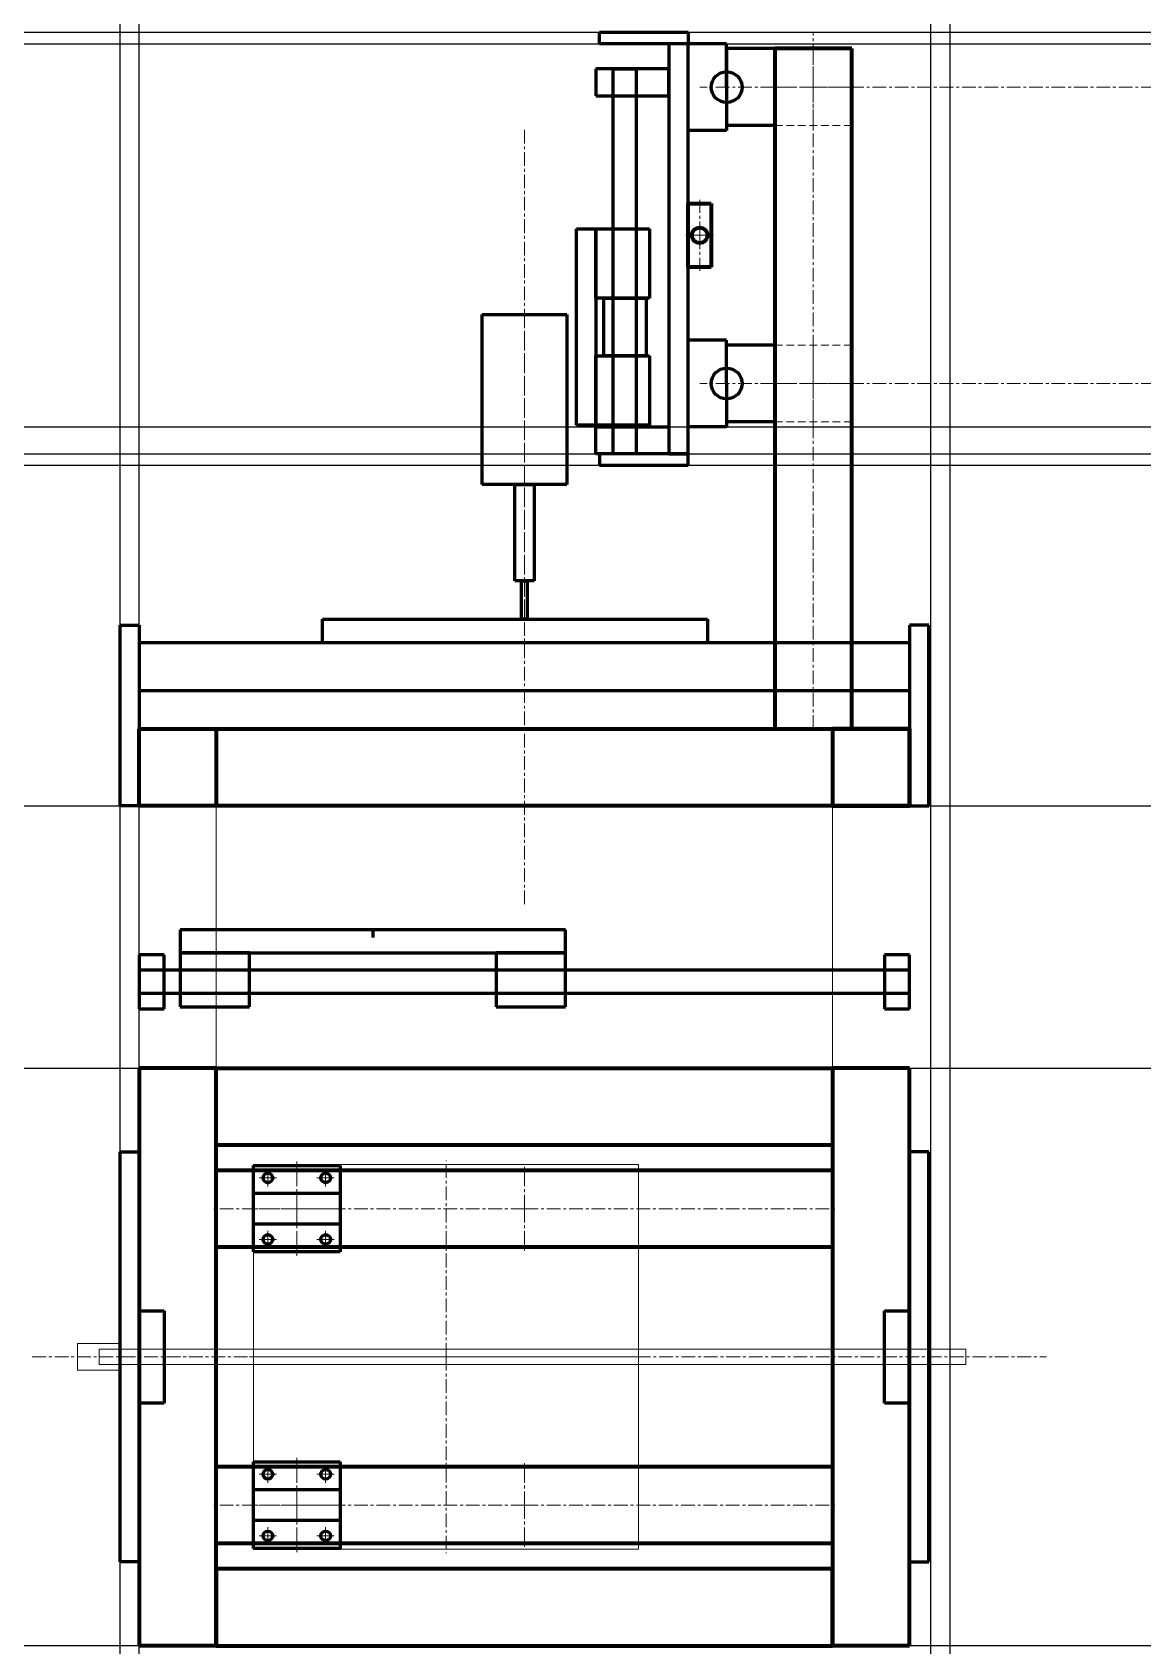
# Model space of a CAD drawing. Header units: millimetres. Extents: x -649 to 1098, y -26 to 1144.
# Drawn here: x -56 to 521, y 0 to 838 of the extents above; entities that cross this region are included whole.
import ezdxf

# ---------------------------------------------------------------- set-up
doc = ezdxf.new("R2010")
doc.units = ezdxf.units.MM
for name, pattern in [('K5LT_AUXILIARY', [0]), ('K5LT_AXLED', [11.625, 7.125, -1.5, 1.5, -1.5]), ('K5LT_BASIC', [0]), ('K5LT_DASHED', [6, 4, -2]), ('K5LT_REINFORCED', [0]), ('K5LT_THIN', [0]), ('K5LT_THIN_INCLUDED_TO_HATCHING', [0])]:
    doc.linetypes.add(name, pattern=pattern)

# ---------------------------------------------------------------- blocks, each defined once
blk = doc.blocks.new('U0')
at = {"color": 134, "linetype": 'K5LT_REINFORCED', "lineweight": 100, "true_color": 0x009696}
for p, q in [((40, 300), (0, 300)), ((0, 300), (0, 0)), ((40, 0), (40, 300)), ((0, 0), (40, 0))]:
    blk.add_line(p, q, dxfattribs=at)
blk = doc.blocks.new('U1')
at = {"color": 134, "linetype": 'K5LT_REINFORCED', "lineweight": 100, "true_color": 0x009696}
for p, q in [((400, 300), (360, 300)), ((360, 300), (360, 0)), ((400, 0), (400, 300)), ((360, 0), (400, 0))]:
    blk.add_line(p, q, dxfattribs=at)
blk = doc.blocks.new('U2')
at = {"color": 134, "linetype": 'K5LT_REINFORCED', "lineweight": 100, "true_color": 0x009696}
for p, q in [((360, 39.9), (40, 39.9)), ((40, 39.9), (40, -0.1)), ((360, -0.1), (360, 39.9)), ((40, -0.1), (360, -0.1))]:
    blk.add_line(p, q, dxfattribs=at)
blk = doc.blocks.new('U3')
at = {"color": 134, "linetype": 'K5LT_REINFORCED', "lineweight": 100, "true_color": 0x009696}
for p, q in [((0, 476.26), (40, 476.26)), ((0, 436.26), (0, 476.26)), ((40, 476.26), (40, 436.26)), ((40, 436.26), (0, 436.26))]:
    blk.add_line(p, q, dxfattribs=at)
blk = doc.blocks.new('U4')
at = {"color": 134, "linetype": 'K5LT_REINFORCED', "lineweight": 100, "true_color": 0x009696}
for p, q in [((400, 476.26), (360, 476.26)), ((360, 476.26), (360, 436.26)), ((400, 436.26), (400, 476.26)), ((360, 436.26), (400, 436.26))]:
    blk.add_line(p, q, dxfattribs=at)
blk = doc.blocks.new('U8')
at = {"color": 5, "linetype": 'K5LT_BASIC', "lineweight": 60, "true_color": 0x0000ff}
for p, q in [((-10, 256.5), (0, 256.5)), ((-10, 43.5), (-10, 256.5)), ((0, 256.5), (0, 43.5)), ((0, 43.5), (-10, 43.5))]:
    blk.add_line(p, q, dxfattribs=at)
blk = doc.blocks.new('U9')
at = {"color": 5, "linetype": 'K5LT_BASIC', "lineweight": 60, "true_color": 0x0000ff}
for p, q in [((410, 256.5), (400, 256.5)), ((400, 256.5), (400, 43.5)), ((410, 43.5), (410, 256.5)), ((400, 43.5), (410, 43.5))]:
    blk.add_line(p, q, dxfattribs=at)
blk = doc.blocks.new('U10')
at = {"color": 7, "linetype": 'K5LT_THIN_INCLUDED_TO_HATCHING', "lineweight": 18}
for p, q in [((429.19, 154), (-20.81, 154)), ((-20.81, 154), (-20.81, 146)), ((429.19, 146), (429.19, 154)), ((-20.81, 146), (429.19, 146))]:
    blk.add_line(p, q, dxfattribs=at)
blk = doc.blocks.new('U11')
at = {"color": 5, "linetype": 'K5LT_BASIC', "lineweight": 60, "true_color": 0x0000ff}
for p, q in [((0, 174), (13, 174)), ((0, 126), (0, 174)), ((13, 174), (13, 126)), ((13, 126), (0, 126))]:
    blk.add_line(p, q, dxfattribs=at)
blk = doc.blocks.new('U12')
at = {"color": 5, "linetype": 'K5LT_BASIC', "lineweight": 60, "true_color": 0x0000ff}
for p, q in [((387, 174), (400, 174)), ((387, 126), (387, 174)), ((400, 174), (400, 126)), ((400, 126), (387, 126))]:
    blk.add_line(p, q, dxfattribs=at)
blk = doc.blocks.new('U13')
at = {"color": 7, "linetype": 'K5LT_THIN', "lineweight": 18}
for p, q in [((-32, 157), (-10, 157)), ((-32, 143), (-32, 157)), ((-10, 157), (-10, 143)), ((-10, 143), (-32, 143))]:
    blk.add_line(p, q, dxfattribs=at)
blk = doc.blocks.new('U14')
at = {"color": 134, "linetype": 'K5LT_REINFORCED', "lineweight": 100, "true_color": 0x009696}
for p, q in [((40, 300), (360, 300)), ((40, 260), (40, 300)), ((360, 300), (360, 260)), ((360, 260), (40, 260))]:
    blk.add_line(p, q, dxfattribs=at)
blk = doc.blocks.new('U15')
at = {"color": 134, "linetype": 'K5LT_REINFORCED', "lineweight": 100, "true_color": 0x009696}
for p, q in [((0, 476.26), (400, 476.26)), ((0, 436.26), (0, 476.26)), ((400, 476.26), (400, 436.26)), ((400, 436.26), (0, 436.26))]:
    blk.add_line(p, q, dxfattribs=at)
blk = doc.blocks.new('U16')
at = {"color": 5, "linetype": 'K5LT_BASIC', "lineweight": 60, "true_color": 0x0000ff}
for p, q in [((-10, 436.26), (-10, 530.26)), ((-10, 530.26), (0, 530.26)), ((0, 530.26), (0, 436.26)), ((0, 436.26), (-10, 436.26))]:
    blk.add_line(p, q, dxfattribs=at)
blk = doc.blocks.new('U17')
at = {"color": 5, "linetype": 'K5LT_BASIC', "lineweight": 60, "true_color": 0x0000ff}
for p, q in [((410, 530.26), (400, 530.26)), ((400, 530.26), (400, 436.26)), ((410, 436.26), (410, 530.26)), ((400, 436.26), (410, 436.26))]:
    blk.add_line(p, q, dxfattribs=at)
blk = doc.blocks.new('U18')
at = {"color": 7, "linetype": 'K5LT_THIN', "lineweight": 18}
for p, q in [((59.27, 250), (259.27, 250)), ((59.27, 50), (59.27, 250)), ((259.27, 250), (259.27, 50)), ((259.27, 50), (59.27, 50))]:
    blk.add_line(p, q, dxfattribs=at)
blk = doc.blocks.new('U19')
at = {"color": 5, "linetype": 'K5LT_BASIC', "lineweight": 60, "true_color": 0x0000ff}
for p, q in [((13, 358.92), (0, 358.92)), ((0, 358.92), (0, 330.92)), ((13, 330.92), (13, 358.92)), ((0, 330.92), (13, 330.92))]:
    blk.add_line(p, q, dxfattribs=at)
blk = doc.blocks.new('U20')
at = {"color": 5, "linetype": 'K5LT_BASIC', "lineweight": 60, "true_color": 0x0000ff}
for p, q in [((400, 350.92), (0, 350.92)), ((0, 350.92), (0, 338.92)), ((400, 338.92), (400, 350.92)), ((0, 338.92), (400, 338.92))]:
    blk.add_line(p, q, dxfattribs=at)
blk = doc.blocks.new('U21')
at = {"color": 5, "linetype": 'K5LT_BASIC', "lineweight": 60, "true_color": 0x0000ff}
for p, q in [((400, 358.92), (387, 358.92)), ((387, 358.92), (387, 330.92)), ((400, 330.92), (400, 358.92)), ((387, 330.92), (400, 330.92))]:
    blk.add_line(p, q, dxfattribs=at)
blk = doc.blocks.new('U33')
at = {"color": 134, "linetype": 'K5LT_REINFORCED', "lineweight": 100, "true_color": 0x009696}
for p, q in [((370, 829.76), (330, 829.76)), ((330, 829.76), (330, 476.26)), ((370, 476.26), (370, 829.76)), ((330, 476.26), (370, 476.26))]:
    blk.add_line(p, q, dxfattribs=at)
blk = doc.blocks.new('U34')
at = {"color": 7, "linetype": 'K5LT_DASHED', "lineweight": 18}
for p, q in [((370, 829.76), (330, 829.76)), ((330, 829.76), (330, 789.76)), ((370, 789.76), (370, 829.76)), ((330, 789.76), (370, 789.76))]:
    blk.add_line(p, q, dxfattribs=at)
blk = doc.blocks.new('U35')
at = {"color": 7, "linetype": 'K5LT_DASHED', "lineweight": 18}
for p, q in [((370, 675.76), (330, 675.76)), ((330, 675.76), (330, 635.76)), ((370, 635.76), (370, 675.76)), ((330, 635.76), (370, 635.76))]:
    blk.add_line(p, q, dxfattribs=at)
blk = doc.blocks.new('U36')
at = {"color": 5, "linetype": 'K5LT_BASIC', "lineweight": 60, "true_color": 0x0000ff}
for p, q in [((285, 832.26), (275, 832.26)), ((275, 832.26), (275, 619.26)), ((285, 619.26), (285, 832.26)), ((275, 619.26), (285, 619.26))]:
    blk.add_line(p, q, dxfattribs=at)
blk = doc.blocks.new('U37')
at = {"color": 5, "linetype": 'K5LT_BASIC', "lineweight": 60, "true_color": 0x0000ff}
for p, q in [((275, 819.26), (237, 819.26)), ((237, 819.26), (237, 805.26)), ((275, 805.26), (275, 819.26)), ((237, 805.26), (275, 805.26))]:
    blk.add_line(p, q, dxfattribs=at)
blk = doc.blocks.new('U38')
at = {"color": 5, "linetype": 'K5LT_BASIC', "lineweight": 60, "true_color": 0x0000ff}
for p, q in [((237, 619.26), (237, 633.26)), ((237, 633.26), (275, 633.26)), ((275, 633.26), (275, 619.26)), ((275, 619.26), (237, 619.26))]:
    blk.add_line(p, q, dxfattribs=at)
blk = doc.blocks.new('U39')
at = {"color": 5, "linetype": 'K5LT_BASIC', "lineweight": 60, "true_color": 0x0000ff}
for p, q in [((246, 819.26), (258, 819.26)), ((246, 619.26), (246, 819.26)), ((258, 819.26), (258, 619.26)), ((258, 619.26), (246, 619.26))]:
    blk.add_line(p, q, dxfattribs=at)
blk = doc.blocks.new('U40')
at = {"color": 5, "linetype": 'K5LT_BASIC', "lineweight": 60, "true_color": 0x0000ff}
for p, q in [((285, 619.26), (239, 619.26)), ((239, 619.26), (239, 613.26)), ((239, 613.26), (285, 613.26)), ((285, 613.26), (285, 619.26))]:
    blk.add_line(p, q, dxfattribs=at)
blk = doc.blocks.new('U41')
at = {"color": 5, "linetype": 'K5LT_BASIC', "lineweight": 60, "true_color": 0x0000ff}
for p, q in [((239, 832.26), (239, 838.26)), ((239, 838.26), (285, 838.26)), ((285, 832.26), (239, 832.26)), ((285, 838.26), (285, 832.26))]:
    blk.add_line(p, q, dxfattribs=at)
blk = doc.blocks.new('U42')
at = {"color": 134, "linetype": 'K5LT_REINFORCED', "lineweight": 100, "true_color": 0x009696}
for p, q in [((285, 749.26), (297, 749.26)), ((285, 716.26), (285, 749.26)), ((297, 749.26), (297, 716.26)), ((297, 716.26), (285, 716.26))]:
    blk.add_line(p, q, dxfattribs=at)
blk = doc.blocks.new('U43')
at = {"color": 5, "linetype": 'K5LT_BASIC', "lineweight": 60, "true_color": 0x0000ff}
for p, q in [((227, 634.06), (227, 736.06)), ((227, 736.06), (237, 736.06)), ((237, 736.06), (237, 634.06)), ((237, 634.06), (227, 634.06))]:
    blk.add_line(p, q, dxfattribs=at)
blk = doc.blocks.new('U44')
at = {"color": 5, "linetype": 'K5LT_BASIC', "lineweight": 60, "true_color": 0x0000ff}
for p, q in [((241.15, 700.06), (263.15, 700.06)), ((241.15, 670.06), (241.15, 700.06)), ((263.15, 700.06), (263.15, 670.06)), ((263.15, 670.06), (241.15, 670.06))]:
    blk.add_line(p, q, dxfattribs=at)
blk = doc.blocks.new('U45')
at = {"color": 5, "linetype": 'K5LT_BASIC', "lineweight": 60, "true_color": 0x0000ff}
for p, q in [((237, 736.06), (265, 736.06)), ((237, 700.06), (237, 736.06)), ((265, 736.06), (265, 700.06)), ((265, 700.06), (237, 700.06))]:
    blk.add_line(p, q, dxfattribs=at)
blk = doc.blocks.new('U46')
at = {"color": 5, "linetype": 'K5LT_BASIC', "lineweight": 60, "true_color": 0x0000ff}
for p, q in [((237, 670.06), (265, 670.06)), ((237, 634.06), (237, 670.06)), ((265, 670.06), (265, 634.06)), ((265, 634.06), (237, 634.06))]:
    blk.add_line(p, q, dxfattribs=at)
blk = doc.blocks.new('U47')
at = {"color": 134, "linetype": 'K5LT_REINFORCED', "lineweight": 100, "true_color": 0x009696}
for p, q in [((40, 247), (360, 247)), ((40, 207), (40, 247)), ((360, 247), (360, 207)), ((360, 207), (40, 207))]:
    blk.add_line(p, q, dxfattribs=at)
blk = doc.blocks.new('U48')
at = {"color": 134, "linetype": 'K5LT_REINFORCED', "lineweight": 100, "true_color": 0x009696}
for p, q in [((40, 93), (360, 93)), ((40, 53), (40, 93)), ((360, 93), (360, 53)), ((360, 53), (40, 53))]:
    blk.add_line(p, q, dxfattribs=at)
blk = doc.blocks.new('U62')
at = {"color": 30, "linetype": 'K5LT_AXLED', "lineweight": 18, "true_color": 0xff8000}
for q in [(159.27, 252), (57.27, 150), (261.27, 150), (159.27, 48)]:
    blk.add_line((159.27, 150), q, dxfattribs=at)
blk = doc.blocks.new('U64')
at = {"color": 30, "linetype": 'K5LT_AXLED', "lineweight": 18, "true_color": 0xff8000}
for q in [(350, 831.76), (328, 809.76), (372, 809.76), (350, 787.76)]:
    blk.add_line((350, 809.76), q, dxfattribs=at)
blk = doc.blocks.new('U65')
at = {"color": 30, "linetype": 'K5LT_AXLED', "lineweight": 18, "true_color": 0xff8000}
for q in [(350, 677.76), (328, 655.76), (372, 655.76), (350, 633.76)]:
    blk.add_line((350, 655.76), q, dxfattribs=at)
blk = doc.blocks.new('U66')
at = {"color": 30, "linetype": 'K5LT_AXLED', "lineweight": 18, "true_color": 0xff8000}
for q in [(291, 751.26), (283, 732.76), (299, 732.76), (291, 714.26)]:
    blk.add_line((291, 732.76), q, dxfattribs=at)
blk = doc.blocks.new('U67')
at = {"color": 30, "linetype": 'K5LT_AXLED', "lineweight": 18, "true_color": 0xff8000}
for q in [(291, 738.76), (285, 732.76), (297, 732.76), (291, 726.76)]:
    blk.add_line((291, 732.76), q, dxfattribs=at)
blk = doc.blocks.new('U68')
at = {"color": 30, "linetype": 'K5LT_AXLED', "lineweight": 18, "true_color": 0xff8000}
for q in [(200, 249), (38, 227), (362, 227), (200, 205)]:
    blk.add_line((200, 227), q, dxfattribs=at)
blk = doc.blocks.new('U69')
at = {"color": 30, "linetype": 'K5LT_AXLED', "lineweight": 18, "true_color": 0xff8000}
for q in [(200, 95), (38, 73), (362, 73), (200, 51)]:
    blk.add_line((200, 73), q, dxfattribs=at)
blk = doc.blocks.new('U70')
at = {"color": 30, "linetype": 'K5LT_AXLED', "lineweight": 18, "true_color": 0xff8000}
for q in [(200, 95), (38, 73), (362, 73), (200, 51)]:
    blk.add_line((200, 73), q, dxfattribs=at)
blk = doc.blocks.new('U137')
at = {"color": 5, "linetype": 'K5LT_BASIC', "lineweight": 60, "true_color": 0x0000ff}
for p, q in [((221.31, 371.87), (21.31, 371.87)), ((21.31, 371.87), (21.31, 359.87)), ((221.31, 359.87), (221.31, 371.87)), ((21.31, 359.87), (221.31, 359.87))]:
    blk.add_line(p, q, dxfattribs=at)
blk = doc.blocks.new('U138')
at = {"color": 5, "linetype": 'K5LT_BASIC', "lineweight": 60, "true_color": 0x0000ff}
for p, q in [((57.31, 359.87), (21.31, 359.87)), ((21.31, 359.87), (21.31, 331.87)), ((57.31, 331.87), (57.31, 359.87)), ((21.31, 331.87), (57.31, 331.87))]:
    blk.add_line(p, q, dxfattribs=at)
blk = doc.blocks.new('U139')
at = {"color": 5, "linetype": 'K5LT_BASIC', "lineweight": 60, "true_color": 0x0000ff}
for p, q in [((221.31, 359.87), (185.31, 359.87)), ((185.31, 359.87), (185.31, 331.87)), ((221.31, 331.87), (221.31, 359.87)), ((185.31, 331.87), (221.31, 331.87))]:
    blk.add_line(p, q, dxfattribs=at)
blk = doc.blocks.new('U136')
at = {"color": 5, "linetype": 'K5LT_BASIC', "lineweight": 60, "true_color": 0x0000ff}
blk.add_line((121.31, 371.87), (121.31, 367.87), dxfattribs=at)
for name in ['U137', 'U138', 'U139']:
    blk.add_blockref(name, (0, 0))
blk = doc.blocks.new('U180')
at = {"color": 5, "linetype": 'K5LT_BASIC', "lineweight": 60, "true_color": 0x0000ff}
for p, q in [((178, 603.26), (178, 691.69)), ((178, 691.69), (222, 691.69)), ((222, 691.69), (222, 603.26)), ((222, 603.26), (178, 603.26))]:
    blk.add_line(p, q, dxfattribs=at)
blk = doc.blocks.new('U181')
at = {"color": 5, "linetype": 'K5LT_BASIC', "lineweight": 60, "true_color": 0x0000ff}
for p, q in [((195, 603.26), (205, 603.26)), ((195, 553.26), (195, 603.26)), ((205, 603.26), (205, 553.26)), ((205, 553.26), (195, 553.26))]:
    blk.add_line(p, q, dxfattribs=at)
blk = doc.blocks.new('U182')
at = {"color": 5, "linetype": 'K5LT_BASIC', "lineweight": 60, "true_color": 0x0000ff}
for p, q in [((198.5, 553.26), (201.5, 553.26)), ((198.5, 533.26), (198.5, 553.26)), ((201.5, 553.26), (201.5, 533.26)), ((201.5, 533.26), (198.5, 533.26))]:
    blk.add_line(p, q, dxfattribs=at)
blk = doc.blocks.new('U179')
for name in ['U180', 'U181', 'U182']:
    blk.add_blockref(name, (0, 0))
blk = doc.blocks.new('U184')
at = {"color": 5, "linetype": 'K5LT_BASIC', "lineweight": 60, "true_color": 0x0000ff}
for p, q in [((59.27, 249.5), (104.27, 249.5)), ((59.27, 204.5), (59.27, 249.5)), ((104.27, 249.5), (104.27, 204.5)), ((104.27, 204.5), (59.27, 204.5))]:
    blk.add_line(p, q, dxfattribs=at)
blk = doc.blocks.new('U185')
at = {"color": 5, "linetype": 'K5LT_BASIC', "lineweight": 60, "true_color": 0x0000ff}
for p, q in [((59.27, 235), (104.27, 235)), ((59.27, 219), (59.27, 235)), ((104.27, 235), (104.27, 219)), ((104.27, 219), (59.27, 219))]:
    blk.add_line(p, q, dxfattribs=at)
blk = doc.blocks.new('U186')
at = {"color": 30, "linetype": 'K5LT_AXLED', "lineweight": 18, "true_color": 0xff8000}
for q in [(81.77, 251.5), (57.27, 227), (106.27, 227), (81.77, 202.5)]:
    blk.add_line((81.77, 227), q, dxfattribs=at)
blk = doc.blocks.new('U187')
at = {"color": 30, "linetype": 'K5LT_AXLED', "lineweight": 18, "true_color": 0xff8000}
for q in [(66.77, 247.5), (62.27, 243), (71.27, 243), (66.77, 238.5)]:
    blk.add_line((66.77, 243), q, dxfattribs=at)
blk = doc.blocks.new('U188')
at = {"color": 30, "linetype": 'K5LT_AXLED', "lineweight": 18, "true_color": 0xff8000}
for q in [(62.27, 211), (66.77, 215.5), (71.27, 211), (66.77, 206.5)]:
    blk.add_line((66.77, 211), q, dxfattribs=at)
blk = doc.blocks.new('U189')
at = {"color": 30, "linetype": 'K5LT_AXLED', "lineweight": 18, "true_color": 0xff8000}
for q in [(92.27, 211), (96.77, 215.5), (101.27, 211), (96.77, 206.5)]:
    blk.add_line((96.77, 211), q, dxfattribs=at)
blk = doc.blocks.new('U190')
at = {"color": 30, "linetype": 'K5LT_AXLED', "lineweight": 18, "true_color": 0xff8000}
for q in [(96.77, 247.5), (92.27, 243), (101.27, 243), (96.77, 238.5)]:
    blk.add_line((96.77, 243), q, dxfattribs=at)
blk = doc.blocks.new('U183')
at = {"color": 5, "linetype": 'K5LT_BASIC', "lineweight": 60, "true_color": 0x0000ff}
for centre in [(66.77, 243), (96.77, 243), (66.77, 211), (96.77, 211)]:
    blk.add_circle(centre, 2.5, dxfattribs=at)
for name in ['U186', 'U184', 'U187', 'U190', 'U185', 'U188', 'U189']:
    blk.add_blockref(name, (0, 0))
blk = doc.blocks.new('U192')
at = {"color": 5, "linetype": 'K5LT_BASIC', "lineweight": 60, "true_color": 0x0000ff}
for p, q in [((59.27, 95.5), (104.27, 95.5)), ((59.27, 50.5), (59.27, 95.5)), ((104.27, 95.5), (104.27, 50.5)), ((104.27, 50.5), (59.27, 50.5))]:
    blk.add_line(p, q, dxfattribs=at)
blk = doc.blocks.new('U193')
at = {"color": 5, "linetype": 'K5LT_BASIC', "lineweight": 60, "true_color": 0x0000ff}
for p, q in [((59.27, 81), (104.27, 81)), ((59.27, 65), (59.27, 81)), ((104.27, 81), (104.27, 65)), ((104.27, 65), (59.27, 65))]:
    blk.add_line(p, q, dxfattribs=at)
blk = doc.blocks.new('U194')
at = {"color": 30, "linetype": 'K5LT_AXLED', "lineweight": 18, "true_color": 0xff8000}
for q in [(81.77, 97.5), (57.27, 73), (106.27, 73), (81.77, 48.5)]:
    blk.add_line((81.77, 73), q, dxfattribs=at)
blk = doc.blocks.new('U195')
at = {"color": 30, "linetype": 'K5LT_AXLED', "lineweight": 18, "true_color": 0xff8000}
for q in [(66.77, 93.5), (62.27, 89), (71.27, 89), (66.77, 84.5)]:
    blk.add_line((66.77, 89), q, dxfattribs=at)
blk = doc.blocks.new('U196')
at = {"color": 30, "linetype": 'K5LT_AXLED', "lineweight": 18, "true_color": 0xff8000}
for q in [(66.77, 61.5), (62.27, 57), (71.27, 57), (66.77, 52.5)]:
    blk.add_line((66.77, 57), q, dxfattribs=at)
blk = doc.blocks.new('U197')
at = {"color": 30, "linetype": 'K5LT_AXLED', "lineweight": 18, "true_color": 0xff8000}
for q in [(96.77, 61.5), (92.27, 57), (101.27, 57), (96.77, 52.5)]:
    blk.add_line((96.77, 57), q, dxfattribs=at)
blk = doc.blocks.new('U198')
at = {"color": 30, "linetype": 'K5LT_AXLED', "lineweight": 18, "true_color": 0xff8000}
for q in [(96.77, 93.5), (92.27, 89), (101.27, 89), (96.77, 84.5)]:
    blk.add_line((96.77, 89), q, dxfattribs=at)
blk = doc.blocks.new('U191')
at = {"color": 5, "linetype": 'K5LT_BASIC', "lineweight": 60, "true_color": 0x0000ff}
for centre in [(66.77, 89), (96.77, 89), (66.77, 57), (96.77, 57)]:
    blk.add_circle(centre, 2.5, dxfattribs=at)
for name in ['U194', 'U192', 'U195', 'U198', 'U193', 'U196', 'U197']:
    blk.add_blockref(name, (0, 0))

msp = doc.modelspace()

# ---------------------------------------------------------------- linework, layer by layer
at = {"color": 5, "linetype": 'K5LT_BASIC', "lineweight": 60, "true_color": 0x0000ff}
for p, q in [((305, 832.262), (285, 832.262)), ((305, 809.762), (305, 832.262)), ((305, 829.762), (305, 789.762)), ((330, 829.762), (305, 829.762)), ((330, 809.762), (330, 829.762)), ((305, 809.762), (305, 787.262)), ((330, 789.762), (305, 789.762)), ((305, 787.262), (285, 787.262)), ((305, 678.262), (285, 678.262)), ((305, 655.762), (305, 678.262)), ((330, 675.762), (305, 675.762)), ((330, 655.762), (330, 675.762)), ((305, 655.762), (305, 633.262)), ((330, 655.762), (330, 635.762)), ((305, 633.262), (285, 633.262)), ((330, 635.762), (305, 635.762)), ((95.083, 521.262), (95.083, 533.262)), ((95.083, 533.262), (295.083, 533.262)), ((295.083, 533.262), (295.083, 521.262)), ((0, 521.262), (400, 521.262)), ((0, 496.262), (400, 496.262))]:
    msp.add_line(p, q, dxfattribs=at)
at = {"color": 30, "linetype": 'K5LT_AXLED', "lineweight": 18, "true_color": 0xff8000}
for p, q in [((350, 476.262), (350, 838.262)), ((806.36, 809.762), (291.085, 809.762)), ((200, 787.579), (200, 384.262)), ((200, 691.69), (200, 533.262)), ((806.36, 655.762), (291.085, 655.762)), ((-55.561, 150), (471.069, 150))]:
    msp.add_line(p, q, dxfattribs=at)
at = {"color": 9, "linetype": 'K5LT_AUXILIARY', "lineweight": 18, "true_color": 0xdca5c1}
for p, q in [((40, 300), (40, 436.262)), ((360, 300), (360, 436.262))]:
    msp.add_line(p, q, dxfattribs=at)
at = {"color": 9, "true_color": 0xdca5c1}
for p, direction in [((-10, 446.262), (0, 1)), ((0, 446.262), (0, 1)), ((411.093, 128.344), (0, 1)), ((421.093, 459.606), (0, 1)), ((291.111, 838.262), (1, 0)), ((291.111, 832.262), (1, 0)), ((281.111, 633.262), (1, 0)), ((281.111, 619.262), (1, 0)), ((291.01, 613.262), (1, 0)), ((0, 436.262), (1, 0)), ((-209.275, 300), (1, 0)), ((0, 0), (1, 0))]:
    msp.add_xline(p, direction, dxfattribs=at)
at = {"color": 5, "linetype": 'K5LT_BASIC', "lineweight": 60, "true_color": 0x0000ff}
for centre in [(305, 809.762), (305, 655.762)]:
    msp.add_circle(centre, 8, dxfattribs=at)
at = {"color": 134, "linetype": 'K5LT_REINFORCED', "lineweight": 100, "true_color": 0x009696}
msp.add_circle((291, 732.762), 4, dxfattribs=at)

# ---------------------------------------------------------------- block references
for name in ['U41', 'U36', 'U64', 'U33', 'U34', 'U37', 'U39', 'U66', 'U42', 'U67', 'U43', 'U45', 'U44', 'U179', 'U65', 'U35', 'U46', 'U38', 'U40', 'U16', 'U17', 'U3', 'U15', 'U4', 'U136', 'U19', 'U21', 'U20', 'U0', 'U14', 'U1', 'U8', 'U62', 'U9', 'U68', 'U47', 'U183', 'U18', 'U11', 'U12', 'U13', 'U10', 'U69', 'U70', 'U48', 'U191', 'U2']:
    msp.add_blockref(name, (0, 0))

doc.saveas('drawing.dxf')
